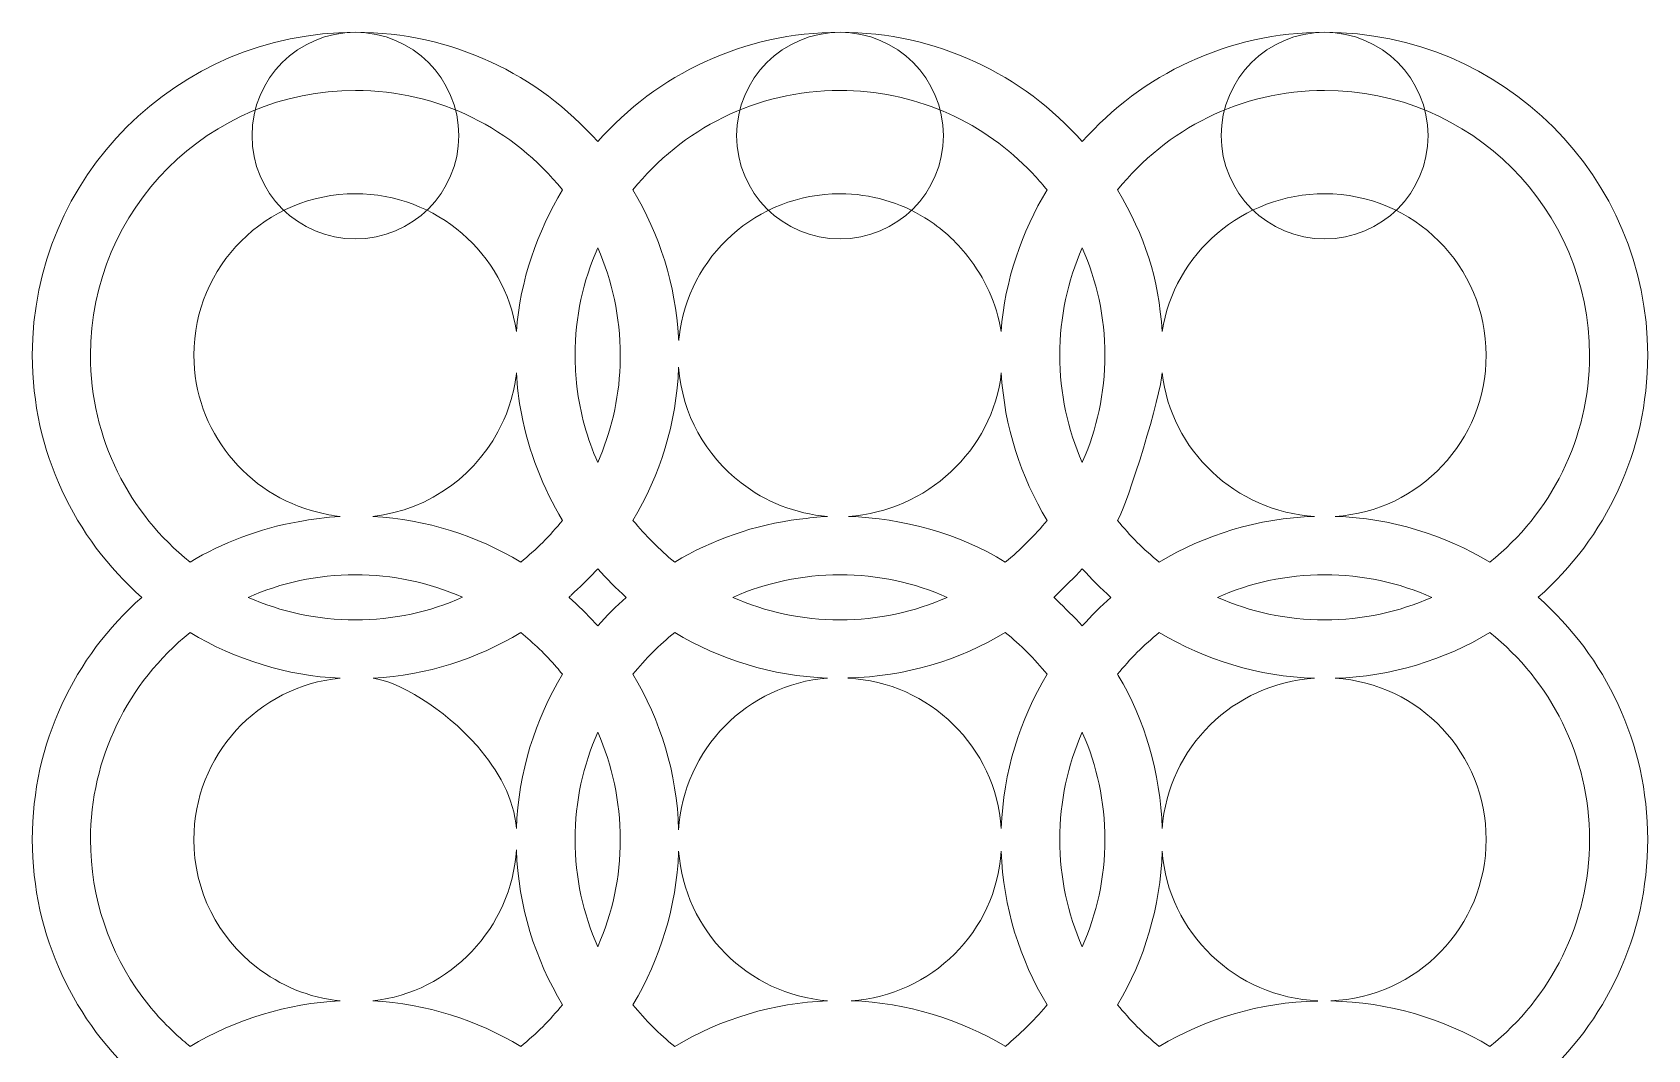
# Model space of a CAD drawing. Header units: centimetres. Extents: x -52 to 52, y -40 to 40.
# Drawn here: x 2.1 to 52.1, y 8.5 to 40 of the extents above; entities that cross this region are included whole.
import ezdxf

# ---------------------------------------------------------------- set-up
doc = ezdxf.new("R2010")
doc.units = ezdxf.units.CM
doc.header["$MEASUREMENT"] = 0
doc.layers.add('layer 1', color=7, linetype='Continuous')

msp = doc.modelspace()

# ---------------------------------------------------------------- linework, layer by layer
at = {"layer": 'layer 1', "color": 177, "lineweight": 9}
for centre in [(12.09334, 36.8), (12.09334, 36.8), (12.09334, 36.8), (12.09334, 36.8), (12.09334, 36.8), (27.09334, 36.8), (27.09334, 36.8), (27.09334, 36.8), (27.09334, 36.8), (27.09334, 36.8), (42.09334, 36.8), (42.09334, 36.8), (42.09334, 36.8), (42.09334, 36.8), (42.09334, 36.8)]:
    msp.add_ellipse(centre, major_axis=(0, 3.2), ratio=1, dxfattribs=at)
for points, knots in [([(5.47965, 7.4999), (5.47965, 7.4999), (5.47954, 7.5), (5.47954, 7.5), (5.47954, 7.5), (5.47954, 7.5), (5.47952, 7.50002), (5.47952, 7.50002), (5.47952, 7.50002), (3.40316, 9.33253), (2.09334, 12.01361), (2.09334, 15), (2.09334, 15), (2.09334, 17.98637), (3.40314, 20.66749), (5.4795, 22.50002), (5.4795, 22.50002), (5.4795, 22.50002), (5.4795, 22.50002), (5.4795, 22.50002), (5.4795, 22.50002), (3.40314, 24.33252), (2.09334, 27.01362), (2.09334, 30), (2.09334, 30), (2.09334, 35.52191), (6.57141, 40), (12.09334, 40), (12.09334, 40), (15.0798, 40), (17.7608, 38.69022), (19.59331, 36.61379), (19.59331, 36.61379), (21.42583, 38.69018), (24.10693, 40), (27.09334, 40), (27.09334, 40), (30.07974, 40), (32.7608, 38.69015), (34.59331, 36.61378), (34.59331, 36.61378), (36.42584, 38.69017), (39.10694, 40), (42.09334, 40), (42.09334, 40), (47.61527, 40), (52.09334, 35.52191), (52.09334, 30), (52.09334, 30), (52.09334, 27.0136), (50.78342, 24.33263), (48.70705, 22.50011), (48.70705, 22.50011), (50.78348, 20.66758), (52.09334, 17.98644), (52.09334, 15), (52.09334, 15), (52.09334, 12.0136), (50.78351, 9.33253), (48.70713, 7.50002), (48.70713, 7.50002), (50.78353, 5.66749), (52.09334, 2.98639), (52.09334, 0), (52.09334, 0), (52.09334, -2.98645), (50.78357, -5.66906), (48.70713, -7.50157), (48.70713, -7.50157), (50.78352, -9.3341), (52.09334, -12.0136), (52.09334, -15), (52.09334, -15), (52.09334, -17.98639), (50.78349, -20.66746), (48.70712, -22.49997), (48.70712, -22.49997), (50.78351, -24.33252), (52.09334, -27.01361), (52.09334, -30), (52.09334, -30), (52.09334, -35.52191), (47.61527, -40), (42.09334, -40), (42.09334, -40), (39.10693, -40), (36.42582, -38.69018), (34.5933, -36.61379), (34.5933, -36.61379), (32.76079, -38.69023), (30.0798, -40), (27.09334, -40), (27.09334, -40), (24.10693, -40), (21.42586, -38.69019), (19.59334, -36.6138), (19.59334, -36.6138), (17.76082, -38.69017), (15.07973, -40), (12.09334, -40), (12.09334, -40), (6.57141, -40), (2.09334, -35.52191), (2.09334, -30), (2.09334, -30), (2.09334, -27.01361), (3.40317, -24.33253), (5.47954, -22.50001), (5.47954, -22.50001), (5.47954, -22.50001), (5.47951, -22.49998), (5.47951, -22.49998), (5.47951, -22.49998), (3.40316, -20.66748), (2.09334, -17.98638), (2.09334, -15), (2.09334, -15), (2.09334, -12.01362), (3.40315, -9.3325), (5.47951, -7.49998), (5.47951, -7.49998), (5.47951, -7.49998), (5.47954, -7.49995), (5.47954, -7.49995)], [0, 0, 0, 0, 0.03125, 0.03125, 0.03125, 0.03125, 0.0625, 0.0625, 0.0625, 0.0625, 0.09375, 0.09375, 0.09375, 0.09375, 0.125, 0.125, 0.125, 0.125, 0.15625, 0.15625, 0.15625, 0.15625, 0.1875, 0.1875, 0.1875, 0.1875, 0.21875, 0.21875, 0.21875, 0.21875, 0.25, 0.25, 0.25, 0.25, 0.28125, 0.28125, 0.28125, 0.28125, 0.3125, 0.3125, 0.3125, 0.3125, 0.34375, 0.34375, 0.34375, 0.34375, 0.375, 0.375, 0.375, 0.375, 0.40625, 0.40625, 0.40625, 0.40625, 0.4375, 0.4375, 0.4375, 0.4375, 0.46875, 0.46875, 0.46875, 0.46875, 0.5, 0.5, 0.5, 0.5, 0.53125, 0.53125, 0.53125, 0.53125, 0.5625, 0.5625, 0.5625, 0.5625, 0.59375, 0.59375, 0.59375, 0.59375, 0.625, 0.625, 0.625, 0.625, 0.65625, 0.65625, 0.65625, 0.65625, 0.6875, 0.6875, 0.6875, 0.6875, 0.71875, 0.71875, 0.71875, 0.71875, 0.75, 0.75, 0.75, 0.75, 0.78125, 0.78125, 0.78125, 0.78125, 0.8125, 0.8125, 0.8125, 0.8125, 0.84375, 0.84375, 0.84375, 0.84375, 0.875, 0.875, 0.875, 0.875, 0.90625, 0.90625, 0.90625, 0.90625, 0.9375, 0.9375, 0.9375, 0.9375, 1, 1, 1, 1]), ([(6.97607, 23.5928), (7.98922, 24.19757), (9.11833, 24.62822), (10.32194, 24.84344), (10.32194, 24.84344), (10.75059, 24.92009), (11.18446, 24.98641), (11.61945, 25.00666), (11.61945, 25.00666), (11.38406, 25.0288), (11.15337, 25.08323), (10.92844, 25.13756), (10.92844, 25.13756), (10.92844, 25.13756), (10.92843, 25.13756), (10.92843, 25.13756), (10.92843, 25.13756), (8.73469, 25.66745), (7.09334, 27.66943), (7.09334, 30), (7.09334, 30), (7.09334, 32.76096), (9.33237, 35), (12.09334, 35), (12.09334, 35), (14.60557, 35), (16.72324, 33.1462), (17.07764, 30.73222), (17.07764, 30.73222), (17.19307, 32.32647), (17.72465, 33.81717), (18.50062, 35.11714), (18.50062, 35.11714), (16.99786, 36.99618), (14.68591, 38.2), (12.09334, 38.2), (12.09334, 38.2), (7.56536, 38.2), (3.89334, 34.52797), (3.89334, 30), (3.89334, 30), (3.89334, 27.40748), (5.09711, 25.09554), (6.97607, 23.5928)], [0, 0, 0, 0, 0.08333333, 0.08333333, 0.08333333, 0.08333333, 0.16666667, 0.16666667, 0.16666667, 0.16666667, 0.25, 0.25, 0.25, 0.25, 0.33333333, 0.33333333, 0.33333333, 0.33333333, 0.41666667, 0.41666667, 0.41666667, 0.41666667, 0.5, 0.5, 0.5, 0.5, 0.58333333, 0.58333333, 0.58333333, 0.58333333, 0.66666667, 0.66666667, 0.66666667, 0.66666667, 0.75, 0.75, 0.75, 0.75, 0.83333333, 0.83333333, 0.83333333, 0.83333333, 1, 1, 1, 1]), ([(33.50054, 35.11723), (32.72456, 33.81724), (32.19541, 32.32649), (32.07998, 30.73222), (32.07998, 30.73222), (31.95249, 31.60057), (31.56161, 32.39626), (31.04769, 33.05935), (31.04769, 33.05935), (30.68178, 33.53148), (30.2333, 33.93642), (29.7238, 34.25232), (29.7238, 34.25232), (28.95958, 34.72615), (28.05844, 35), (27.09334, 35), (27.09334, 35), (24.52174, 35), (22.3891, 33.05753), (22.11018, 30.56012), (22.11018, 30.56012), (22.10643, 30.52659), (22.10285, 30.49301), (22.09978, 30.45928), (22.09978, 30.45928), (22.09837, 30.49046), (22.09673, 30.52161), (22.09502, 30.55277), (22.09502, 30.55277), (22.00657, 32.16001), (21.51122, 33.73473), (20.68603, 35.11714), (20.68603, 35.11714), (22.18879, 36.99619), (24.50077, 38.2), (27.09334, 38.2), (27.09334, 38.2), (29.36059, 38.2), (31.41321, 37.2793), (32.89772, 35.79151), (32.89772, 35.79151), (33.04483, 35.64407), (33.18634, 35.49106), (33.32195, 35.33284), (33.32195, 35.33284), (33.38267, 35.262), (33.44223, 35.19014), (33.50054, 35.11723)], [0, 0, 0, 0, 0.07692308, 0.07692308, 0.07692308, 0.07692308, 0.15384615, 0.15384615, 0.15384615, 0.15384615, 0.23076923, 0.23076923, 0.23076923, 0.23076923, 0.30769231, 0.30769231, 0.30769231, 0.30769231, 0.38461538, 0.38461538, 0.38461538, 0.38461538, 0.46153846, 0.46153846, 0.46153846, 0.46153846, 0.53846154, 0.53846154, 0.53846154, 0.53846154, 0.61538462, 0.61538462, 0.61538462, 0.61538462, 0.69230769, 0.69230769, 0.69230769, 0.69230769, 0.76923077, 0.76923077, 0.76923077, 0.76923077, 0.84615385, 0.84615385, 0.84615385, 0.84615385, 1, 1, 1, 1]), ([(35.68422, 35.11911), (36.54049, 33.67864), (36.94732, 32.40304), (37.06692, 30.73223), (37.06692, 30.73223), (37.42133, 33.14623), (39.58112, 35), (42.09334, 35), (42.09334, 35), (44.85431, 35), (47.09334, 32.76096), (47.09334, 30), (47.09334, 30), (47.09334, 27.34663), (45.03151, 25.17157), (42.41977, 25.00644), (42.41977, 25.00644), (44.16913, 24.95105), (45.79924, 24.43525), (47.21058, 23.59279), (47.21058, 23.59279), (49.08955, 25.09555), (50.29334, 27.40748), (50.29334, 30), (50.29334, 30), (50.29334, 34.52797), (46.62132, 38.2), (42.09334, 38.2), (42.09334, 38.2), (39.50169, 38.2), (37.19043, 36.99703), (35.68762, 35.11911), (35.68762, 35.11911), (35.68762, 35.11911), (35.6861, 35.11724), (35.6861, 35.11724)], [0, 0, 0, 0, 0.1, 0.1, 0.1, 0.1, 0.2, 0.2, 0.2, 0.2, 0.3, 0.3, 0.3, 0.3, 0.4, 0.4, 0.4, 0.4, 0.5, 0.5, 0.5, 0.5, 0.6, 0.6, 0.6, 0.6, 0.7, 0.7, 0.7, 0.7, 0.8, 0.8, 0.8, 0.8, 1, 1, 1, 1]), ([(19.59335, 26.68044), (19.26865, 27.41278), (19.0481, 28.20148), (18.95045, 29.02781), (18.95045, 29.02781), (18.91278, 29.34662), (18.89334, 29.67107), (18.89334, 30), (18.89334, 30), (18.89334, 31.18336), (19.14198, 32.3034), (19.59334, 33.31955), (19.59334, 33.31955), (20.04332, 32.30466), (20.29334, 31.18146), (20.29334, 30), (20.29334, 30), (20.29334, 29.8915), (20.29123, 29.78347), (20.28705, 29.676), (20.28705, 29.676), (20.28705, 29.676), (20.28705, 29.67599), (20.28705, 29.67599), (20.28705, 29.67599), (20.24574, 28.61313), (20.00201, 27.60213), (19.59335, 26.68044)], [0, 0, 0, 0, 0.125, 0.125, 0.125, 0.125, 0.25, 0.25, 0.25, 0.25, 0.375, 0.375, 0.375, 0.375, 0.5, 0.5, 0.5, 0.5, 0.625, 0.625, 0.625, 0.625, 0.75, 0.75, 0.75, 0.75, 1, 1, 1, 1]), ([(34.59332, 26.68043), (34.14334, 27.69532), (33.89334, 28.81853), (33.89334, 30), (33.89334, 30), (33.89334, 31.18147), (34.14334, 32.30469), (34.59332, 33.31958)], [0, 0, 0, 0, 0.33333333, 0.33333333, 0.33333333, 0.33333333, 1, 1, 1, 1]), ([(34.59334, 26.68045), (34.59334, 26.68045), (34.60329, 26.70299), (34.60329, 26.70299), (34.60329, 26.70299), (34.60329, 26.70299), (34.60329, 26.703), (34.60329, 26.703), (34.60329, 26.703), (34.60329, 26.703), (34.60329, 26.70301), (34.60329, 26.70301), (34.60329, 26.70301), (34.60329, 26.70301), (34.60331, 26.70303), (34.60331, 26.70303), (34.60331, 26.70303), (34.60331, 26.70303), (34.60331, 26.70304), (34.60331, 26.70304), (34.60331, 26.70304), (34.60331, 26.70304), (34.60331, 26.70305), (34.60331, 26.70305), (34.60331, 26.70305), (34.60331, 26.70305), (34.60331, 26.70306), (34.60331, 26.70306), (34.60331, 26.70306), (34.60331, 26.70306), (34.60331, 26.70307), (34.60331, 26.70307), (34.60331, 26.70307), (34.60331, 26.70307), (34.60331, 26.70308), (34.60331, 26.70308), (34.60331, 26.70308), (34.60331, 26.70308), (34.60331, 26.70309), (34.60331, 26.70309), (34.60331, 26.70309), (34.60331, 26.70309), (34.60331, 26.7031), (34.60331, 26.7031), (34.60331, 26.7031), (34.60331, 26.7031), (34.60331, 26.70311), (34.60331, 26.70311), (34.60331, 26.70311), (34.60331, 26.70311), (34.60331, 26.70312), (34.60331, 26.70312), (34.60331, 26.70312), (35.04698, 27.71207), (35.29334, 28.82734), (35.29334, 30), (35.29334, 30), (35.29334, 31.18148), (35.04332, 32.30469), (34.59333, 33.31959)], [0, 0, 0, 0, 0.0625, 0.0625, 0.0625, 0.0625, 0.125, 0.125, 0.125, 0.125, 0.1875, 0.1875, 0.1875, 0.1875, 0.25, 0.25, 0.25, 0.25, 0.3125, 0.3125, 0.3125, 0.3125, 0.375, 0.375, 0.375, 0.375, 0.4375, 0.4375, 0.4375, 0.4375, 0.5, 0.5, 0.5, 0.5, 0.5625, 0.5625, 0.5625, 0.5625, 0.625, 0.625, 0.625, 0.625, 0.6875, 0.6875, 0.6875, 0.6875, 0.75, 0.75, 0.75, 0.75, 0.8125, 0.8125, 0.8125, 0.8125, 0.875, 0.875, 0.875, 0.875, 1, 1, 1, 1]), ([(26.70828, 25.00666), (25.70489, 25.08309), (24.78315, 25.46369), (24.0311, 26.04512), (24.0311, 26.04512), (22.94118, 26.88779), (22.20776, 28.16908), (22.09943, 29.62354), (22.09943, 29.62354), (22.03542, 27.89532), (21.51953, 26.27899), (20.68611, 24.88277), (20.68611, 24.88277), (21.07595, 24.41496), (21.4999, 23.97362), (21.97604, 23.59283), (21.97604, 23.59283), (23.1328, 24.2833), (24.44065, 24.7468), (25.83805, 24.92189), (25.83805, 24.92189), (25.83805, 24.92189), (25.83811, 24.9219), (25.83811, 24.9219), (25.83811, 24.9219), (25.83811, 24.9219), (25.83821, 24.92191), (25.83821, 24.92191), (25.83821, 24.92191), (26.12545, 24.95063), (26.41485, 24.99554), (26.70828, 25.00666)], [0, 0, 0, 0, 0.11111111, 0.11111111, 0.11111111, 0.11111111, 0.22222222, 0.22222222, 0.22222222, 0.22222222, 0.33333333, 0.33333333, 0.33333333, 0.33333333, 0.44444444, 0.44444444, 0.44444444, 0.44444444, 0.55555556, 0.55555556, 0.55555556, 0.55555556, 0.66666667, 0.66666667, 0.66666667, 0.66666667, 0.77777778, 0.77777778, 0.77777778, 0.77777778, 1, 1, 1, 1]), ([(18.50053, 24.88272), (18.50053, 24.88272), (18.50052, 24.88274), (18.50052, 24.88274), (18.50052, 24.88274), (18.50052, 24.88274), (18.50041, 24.88293), (18.50041, 24.88293), (18.50041, 24.88293), (17.90147, 25.88633), (17.45689, 27.00344), (17.23114, 28.19404), (17.23114, 28.19404), (17.15302, 28.60606), (17.10103, 29.02687), (17.07803, 29.45483), (17.07803, 29.45483), (17.01887, 28.90953), (16.87125, 28.39049), (16.64989, 27.91216), (16.64989, 27.91216), (15.92658, 26.34918), (14.41615, 25.19853), (12.63386, 25.00686), (12.63386, 25.00686), (14.30032, 24.91806), (15.85866, 24.39983), (17.2106, 23.59282), (17.2106, 23.59282), (17.68681, 23.97369), (18.11965, 24.40652), (18.50051, 24.88272), (18.50051, 24.88272), (18.50051, 24.88272), (18.50052, 24.88274), (18.50052, 24.88274), (18.50052, 24.88274), (18.50052, 24.88274), (18.50053, 24.88275), (18.50053, 24.88275)], [0, 0, 0, 0, 0.09090909, 0.09090909, 0.09090909, 0.09090909, 0.18181818, 0.18181818, 0.18181818, 0.18181818, 0.27272727, 0.27272727, 0.27272727, 0.27272727, 0.36363636, 0.36363636, 0.36363636, 0.36363636, 0.45454545, 0.45454545, 0.45454545, 0.45454545, 0.54545455, 0.54545455, 0.54545455, 0.54545455, 0.63636364, 0.63636364, 0.63636364, 0.63636364, 0.72727273, 0.72727273, 0.72727273, 0.72727273, 0.81818182, 0.81818182, 0.81818182, 0.81818182, 1, 1, 1, 1]), ([(32.08566, 29.45483), (31.82634, 27.04581), (29.75621, 25.16079), (27.35712, 25.0066), (27.35712, 25.0066), (29.02254, 24.95124), (30.7872, 24.47393), (32.21056, 23.5928), (32.21056, 23.5928), (32.21056, 23.5928), (32.21059, 23.59282), (32.21059, 23.59282), (32.21059, 23.59282), (32.21059, 23.59282), (32.2106, 23.59283), (32.2106, 23.59283), (32.2106, 23.59283), (32.6728, 23.96231), (33.13466, 24.42526), (33.50052, 24.88272), (33.50052, 24.88272), (32.69425, 26.23342), (32.17513, 27.79012), (32.08566, 29.45483)], [0, 0, 0, 0, 0.14285714, 0.14285714, 0.14285714, 0.14285714, 0.28571429, 0.28571429, 0.28571429, 0.28571429, 0.42857143, 0.42857143, 0.42857143, 0.42857143, 0.57142857, 0.57142857, 0.57142857, 0.57142857, 0.71428571, 0.71428571, 0.71428571, 0.71428571, 1, 1, 1, 1]), ([(41.78293, 25.00663), (40.02903, 24.95315), (38.39065, 24.4372), (36.97606, 23.59282), (36.97606, 23.59282), (36.49981, 23.97372), (36.06692, 24.40661), (35.68604, 24.88286), (35.68604, 24.88286), (36.00703, 25.42002), (37.03122, 28.78379), (37.06727, 29.45482), (37.06727, 29.45482), (37.32805, 27.05085), (39.34545, 25.15478), (41.78293, 25.00663)], [0, 0, 0, 0, 0.2, 0.2, 0.2, 0.2, 0.4, 0.4, 0.4, 0.4, 0.6, 0.6, 0.6, 0.6, 1, 1, 1, 1]), ([(15.41288, 22.50004), (14.37082, 22.96348), (13.2334, 23.2), (12.09334, 23.2), (12.09334, 23.2), (10.91187, 23.2), (9.78865, 22.94998), (8.77375, 22.5), (8.77375, 22.5), (9.78866, 22.05001), (10.91187, 21.8), (12.09334, 21.8), (12.09334, 21.8), (13.27479, 21.8), (14.398, 22.05005), (15.41288, 22.50004)], [0, 0, 0, 0, 0.2, 0.2, 0.2, 0.2, 0.4, 0.4, 0.4, 0.4, 0.6, 0.6, 0.6, 0.6, 1, 1, 1, 1]), ([(18.70711, 22.50002), (18.70711, 22.50002), (18.70712, 22.50003), (18.70712, 22.50003), (18.70712, 22.50003), (18.70712, 22.50003), (18.70711, 22.50002), (18.70711, 22.50002), (18.70711, 22.50002), (18.70711, 22.50002), (18.70712, 22.50003), (18.70712, 22.50003), (18.70712, 22.50003), (18.70712, 22.50003), (18.70713, 22.50004), (18.70713, 22.50004), (18.70713, 22.50004), (18.70713, 22.50004), (18.707, 22.50015), (18.707, 22.50015), (18.707, 22.50015), (18.72957, 22.52272), (18.75253, 22.54514), (18.77533, 22.56748), (18.77533, 22.56748), (19.02417, 22.81135), (19.28468, 23.04332), (19.51844, 23.30228), (19.51844, 23.30228), (19.51844, 23.30228), (19.51845, 23.30229), (19.51845, 23.30229), (19.51845, 23.30229), (19.51845, 23.30229), (19.51846, 23.3023), (19.51846, 23.3023), (19.51846, 23.3023), (19.51846, 23.3023), (19.51847, 23.30231), (19.51847, 23.30231), (19.51847, 23.30231), (19.51847, 23.30231), (19.51848, 23.30232), (19.51848, 23.30232), (19.51848, 23.30232), (19.51848, 23.30232), (19.51849, 23.30233), (19.51849, 23.30233), (19.51849, 23.30233), (19.51849, 23.30233), (19.5185, 23.30234), (19.5185, 23.30234), (19.5185, 23.30234), (19.5436, 23.33014), (19.56853, 23.35812), (19.59332, 23.3862), (19.59332, 23.3862), (19.59332, 23.3862), (19.59332, 23.3862), (19.59332, 23.3862), (19.59332, 23.3862), (19.87033, 23.07293), (20.16594, 22.77675), (20.47949, 22.50002), (20.47949, 22.50002), (20.47949, 22.50002), (20.47949, 22.50002), (20.47949, 22.50002), (20.47949, 22.50002), (20.16729, 22.22448), (19.8665, 21.92831), (19.59336, 21.61379), (19.59336, 21.61379), (19.59336, 21.61379), (19.59334, 21.61381), (19.59334, 21.61381), (19.59334, 21.61381), (19.59334, 21.61381), (19.59332, 21.61383), (19.59332, 21.61383), (19.59332, 21.61383), (19.56839, 21.64208), (19.54337, 21.6701), (19.51814, 21.69806), (19.51814, 21.69806), (19.51814, 21.69806), (19.51813, 21.69807), (19.51813, 21.69807), (19.51813, 21.69807), (19.51813, 21.69807), (19.51812, 21.69808), (19.51812, 21.69808), (19.51812, 21.69808), (19.51812, 21.69808), (19.51811, 21.69809), (19.51811, 21.69809), (19.51811, 21.69809), (19.51811, 21.69809), (19.5181, 21.6981), (19.5181, 21.6981), (19.5181, 21.6981), (19.5181, 21.6981), (19.51809, 21.69811), (19.51809, 21.69811), (19.51809, 21.69811), (19.51809, 21.69811), (19.51808, 21.69812), (19.51808, 21.69812), (19.51808, 21.69812), (19.26319, 21.98049), (18.99238, 22.24828), (18.70715, 22.50002), (18.70715, 22.50002), (18.70715, 22.50002), (18.70713, 22.50004), (18.70713, 22.50004), (18.70713, 22.50004), (18.70713, 22.50004), (18.707, 22.50015), (18.707, 22.50015)], [0, 0, 0, 0, 0.03225806, 0.03225806, 0.03225806, 0.03225806, 0.06451613, 0.06451613, 0.06451613, 0.06451613, 0.09677419, 0.09677419, 0.09677419, 0.09677419, 0.12903226, 0.12903226, 0.12903226, 0.12903226, 0.16129032, 0.16129032, 0.16129032, 0.16129032, 0.19354839, 0.19354839, 0.19354839, 0.19354839, 0.22580645, 0.22580645, 0.22580645, 0.22580645, 0.25806452, 0.25806452, 0.25806452, 0.25806452, 0.29032258, 0.29032258, 0.29032258, 0.29032258, 0.32258065, 0.32258065, 0.32258065, 0.32258065, 0.35483871, 0.35483871, 0.35483871, 0.35483871, 0.38709677, 0.38709677, 0.38709677, 0.38709677, 0.41935484, 0.41935484, 0.41935484, 0.41935484, 0.4516129, 0.4516129, 0.4516129, 0.4516129, 0.48387097, 0.48387097, 0.48387097, 0.48387097, 0.51612903, 0.51612903, 0.51612903, 0.51612903, 0.5483871, 0.5483871, 0.5483871, 0.5483871, 0.58064516, 0.58064516, 0.58064516, 0.58064516, 0.61290323, 0.61290323, 0.61290323, 0.61290323, 0.64516129, 0.64516129, 0.64516129, 0.64516129, 0.67741935, 0.67741935, 0.67741935, 0.67741935, 0.70967742, 0.70967742, 0.70967742, 0.70967742, 0.74193548, 0.74193548, 0.74193548, 0.74193548, 0.77419355, 0.77419355, 0.77419355, 0.77419355, 0.80645161, 0.80645161, 0.80645161, 0.80645161, 0.83870968, 0.83870968, 0.83870968, 0.83870968, 0.87096774, 0.87096774, 0.87096774, 0.87096774, 0.90322581, 0.90322581, 0.90322581, 0.90322581, 0.93548387, 0.93548387, 0.93548387, 0.93548387, 1, 1, 1, 1]), ([(23.77372, 22.50002), (23.77372, 22.50002), (23.79631, 22.50999), (23.79631, 22.50999), (23.79631, 22.50999), (23.79631, 22.50999), (23.79632, 22.50999), (23.79632, 22.50999), (23.79632, 22.50999), (23.79632, 22.50999), (23.79633, 22.50999), (23.79633, 22.50999), (23.79633, 22.50999), (23.79633, 22.50999), (23.79634, 22.50999), (23.79634, 22.50999), (23.79634, 22.50999), (23.79634, 22.50999), (23.79635, 22.50999), (23.79635, 22.50999), (23.79635, 22.50999), (23.79635, 22.50999), (23.79636, 22.50999), (23.79636, 22.50999), (23.79636, 22.50999), (23.79636, 22.50999), (23.79637, 22.50999), (23.79637, 22.50999), (23.79637, 22.50999), (23.79637, 22.50999), (23.79638, 22.50999), (23.79638, 22.50999), (23.79638, 22.50999), (23.79638, 22.50999), (23.79639, 22.50999), (23.79639, 22.50999), (23.79639, 22.50999), (24.80536, 22.95367), (25.92066, 23.2), (27.09334, 23.2), (27.09334, 23.2), (28.27481, 23.2), (29.39802, 22.94999), (30.4129, 22.50002)], [0, 0, 0, 0, 0.08333333, 0.08333333, 0.08333333, 0.08333333, 0.16666667, 0.16666667, 0.16666667, 0.16666667, 0.25, 0.25, 0.25, 0.25, 0.33333333, 0.33333333, 0.33333333, 0.33333333, 0.41666667, 0.41666667, 0.41666667, 0.41666667, 0.5, 0.5, 0.5, 0.5, 0.58333333, 0.58333333, 0.58333333, 0.58333333, 0.66666667, 0.66666667, 0.66666667, 0.66666667, 0.75, 0.75, 0.75, 0.75, 0.83333333, 0.83333333, 0.83333333, 0.83333333, 1, 1, 1, 1]), ([(33.70714, 22.50002), (33.73565, 22.52519), (33.76401, 22.55048), (33.79223, 22.57597), (33.79223, 22.57597), (33.79223, 22.57597), (33.79225, 22.57599), (33.79225, 22.57599), (33.79225, 22.57599), (33.79225, 22.57599), (33.79226, 22.576), (33.79226, 22.576), (33.79226, 22.576), (33.79226, 22.576), (33.79227, 22.576), (33.79227, 22.576), (33.79227, 22.576), (33.79227, 22.576), (33.79228, 22.57601), (33.79228, 22.57601), (33.79228, 22.57601), (33.79228, 22.57601), (33.79233, 22.57606), (33.79233, 22.57606), (33.79233, 22.57606), (34.06104, 22.84477), (34.34174, 23.10137), (34.59321, 23.38631), (34.59321, 23.38631), (34.86991, 23.07278), (35.16598, 22.77672), (35.47951, 22.5), (35.47951, 22.5), (35.16598, 22.22329), (34.86991, 21.92723), (34.59321, 21.6137), (34.59321, 21.6137), (34.34186, 21.89849), (34.06132, 22.15499), (33.79276, 22.42354), (33.79276, 22.42354), (33.79276, 22.42354), (33.79273, 22.42357), (33.79273, 22.42357), (33.79273, 22.42357), (33.79273, 22.42357), (33.7927, 22.4236), (33.7927, 22.4236), (33.7927, 22.4236), (33.7927, 22.4236), (33.79268, 22.42362), (33.79268, 22.42362), (33.79268, 22.42362), (33.79268, 22.42362), (33.79266, 22.42364), (33.79266, 22.42364), (33.79266, 22.42364), (33.79266, 22.42364), (33.79264, 22.42366), (33.79264, 22.42366), (33.79264, 22.42366), (33.79264, 22.42366), (33.79262, 22.42368), (33.79262, 22.42368), (33.79262, 22.42368), (33.79262, 22.42368), (33.7926, 22.42369), (33.7926, 22.42369), (33.7926, 22.42369), (33.76426, 22.44928), (33.73578, 22.47474), (33.70715, 22.50001), (33.70715, 22.50001), (33.70715, 22.50001), (33.70714, 22.50002), (33.70714, 22.50002)], [0, 0, 0, 0, 0.05, 0.05, 0.05, 0.05, 0.1, 0.1, 0.1, 0.1, 0.15, 0.15, 0.15, 0.15, 0.2, 0.2, 0.2, 0.2, 0.25, 0.25, 0.25, 0.25, 0.3, 0.3, 0.3, 0.3, 0.35, 0.35, 0.35, 0.35, 0.4, 0.4, 0.4, 0.4, 0.45, 0.45, 0.45, 0.45, 0.5, 0.5, 0.5, 0.5, 0.55, 0.55, 0.55, 0.55, 0.6, 0.6, 0.6, 0.6, 0.65, 0.65, 0.65, 0.65, 0.7, 0.7, 0.7, 0.7, 0.75, 0.75, 0.75, 0.75, 0.8, 0.8, 0.8, 0.8, 0.85, 0.85, 0.85, 0.85, 0.9, 0.9, 0.9, 0.9, 1, 1, 1, 1]), ([(45.41289, 22.5), (44.39801, 22.94999), (43.27481, 23.2), (42.09334, 23.2), (42.09334, 23.2), (40.91186, 23.2), (39.78866, 22.94999), (38.77375, 22.5), (38.77375, 22.5), (39.78866, 22.05001), (40.91187, 21.8), (42.09334, 21.8), (42.09334, 21.8), (43.27481, 21.8), (44.398, 22.05001), (45.41289, 22.5)], [0, 0, 0, 0, 0.2, 0.2, 0.2, 0.2, 0.4, 0.4, 0.4, 0.4, 0.6, 0.6, 0.6, 0.6, 1, 1, 1, 1]), ([(23.77374, 22.50001), (24.78866, 22.05001), (25.91187, 21.8), (27.09334, 21.8), (27.09334, 21.8), (28.2748, 21.8), (29.398, 22.05001), (30.41289, 22.5)], [0, 0, 0, 0, 0.33333333, 0.33333333, 0.33333333, 0.33333333, 1, 1, 1, 1]), ([(6.97607, 8.59285), (6.97607, 8.59285), (6.97617, 8.59291), (6.97617, 8.59291), (6.97617, 8.59291), (8.36221, 9.42022), (10.00504, 9.92905), (11.61946, 10.00449), (11.61946, 10.00449), (10.64882, 10.09579), (9.759, 10.48264), (9.02982, 11.04888), (9.02982, 11.04888), (7.85177, 11.96368), (7.09334, 13.39334), (7.09334, 15), (7.09334, 15), (7.09334, 17.60114), (9.08066, 19.75556), (11.61946, 19.99434), (11.61946, 19.99434), (9.97939, 20.07087), (8.38433, 20.56791), (6.97607, 21.40723), (6.97607, 21.40723), (5.0434, 19.86151), (3.89334, 17.48759), (3.89334, 15), (3.89334, 15), (3.89334, 13.18544), (4.4832, 11.50842), (5.4814, 10.15002), (5.4814, 10.15002), (5.4814, 10.15002), (5.4814, 10.15001), (5.4814, 10.15001), (5.4814, 10.15001), (5.4814, 10.15001), (5.4814, 10.15), (5.4814, 10.15), (5.4814, 10.15), (5.4814, 10.15), (5.4814, 10.14999), (5.4814, 10.14999), (5.4814, 10.14999), (5.85277, 9.64461), (6.2806, 9.18333), (6.75568, 8.7755), (6.75568, 8.7755), (6.8281, 8.71333), (6.90159, 8.65238), (6.97617, 8.59273)], [0, 0, 0, 0, 0.07142857, 0.07142857, 0.07142857, 0.07142857, 0.14285714, 0.14285714, 0.14285714, 0.14285714, 0.21428571, 0.21428571, 0.21428571, 0.21428571, 0.28571429, 0.28571429, 0.28571429, 0.28571429, 0.35714286, 0.35714286, 0.35714286, 0.35714286, 0.42857143, 0.42857143, 0.42857143, 0.42857143, 0.5, 0.5, 0.5, 0.5, 0.57142857, 0.57142857, 0.57142857, 0.57142857, 0.64285714, 0.64285714, 0.64285714, 0.64285714, 0.71428571, 0.71428571, 0.71428571, 0.71428571, 0.78571429, 0.78571429, 0.78571429, 0.78571429, 0.85714286, 0.85714286, 0.85714286, 0.85714286, 1, 1, 1, 1]), ([(18.50052, 20.11727), (18.50052, 20.11727), (18.50051, 20.11728), (18.50051, 20.11728), (18.50051, 20.11728), (18.44147, 20.19111), (18.3812, 20.26391), (18.31969, 20.33562), (18.31969, 20.33562), (17.98442, 20.72648), (17.61297, 21.08541), (17.21058, 21.40723), (17.21058, 21.40723), (15.85863, 20.60021), (14.31158, 20.08245), (12.64514, 19.99365), (12.64514, 19.99365), (13.38398, 19.91249), (14.8287, 19.08103), (15.87031, 17.88707), (15.87031, 17.88707), (16.5163, 17.1466), (17.00734, 16.26679), (17.07847, 15.33978), (17.07847, 15.33978), (17.13758, 17.08183), (17.66121, 18.7112), (18.50051, 20.11727), (18.50051, 20.11727), (18.50051, 20.11727), (18.50052, 20.11727), (18.50052, 20.11727), (18.50052, 20.11727), (18.50052, 20.11727), (18.50052, 20.11728), (18.50052, 20.11728)], [0, 0, 0, 0, 0.1, 0.1, 0.1, 0.1, 0.2, 0.2, 0.2, 0.2, 0.3, 0.3, 0.3, 0.3, 0.4, 0.4, 0.4, 0.4, 0.5, 0.5, 0.5, 0.5, 0.6, 0.6, 0.6, 0.6, 0.7, 0.7, 0.7, 0.7, 0.8, 0.8, 0.8, 0.8, 1, 1, 1, 1]), ([(22.09953, 15.30357), (22.24886, 17.79558), (24.22718, 19.80999), (26.70828, 19.99904), (26.70828, 19.99904), (24.98332, 20.06439), (23.37001, 20.57514), (21.97609, 21.40718), (21.97609, 21.40718), (21.49987, 21.0263), (21.06703, 20.59345), (20.68616, 20.11724), (20.68616, 20.11724), (21.53129, 18.7014), (22.04715, 17.05921), (22.09953, 15.30357)], [0, 0, 0, 0, 0.2, 0.2, 0.2, 0.2, 0.4, 0.4, 0.4, 0.4, 0.6, 0.6, 0.6, 0.6, 1, 1, 1, 1]), ([(33.50055, 20.11725), (33.50055, 20.11725), (33.50052, 20.11729), (33.50052, 20.11729), (33.50052, 20.11729), (33.11989, 20.59321), (32.68629, 21.02644), (32.2106, 21.40721), (32.2106, 21.40721), (32.2106, 21.40721), (32.2106, 21.40721), (32.2106, 21.40721), (32.2106, 21.40721), (30.78074, 20.5537), (29.12002, 20.04699), (27.3447, 20.00315), (27.3447, 20.00315), (27.3447, 20.00315), (27.33363, 20.00284), (27.33363, 20.00284)], [0, 0, 0, 0, 0.16666667, 0.16666667, 0.16666667, 0.16666667, 0.33333333, 0.33333333, 0.33333333, 0.33333333, 0.5, 0.5, 0.5, 0.5, 0.66666667, 0.66666667, 0.66666667, 0.66666667, 1, 1, 1, 1]), ([(37.0675, 15.34567), (37.23811, 17.84306), (39.28123, 19.84076), (41.78335, 19.99394), (41.78335, 19.99394), (40.0335, 20.04885), (38.38775, 20.56455), (36.97605, 21.40721), (36.97605, 21.40721), (36.49984, 21.02634), (36.06699, 20.59348), (35.68613, 20.11727), (35.68613, 20.11727), (35.68613, 20.11727), (35.69611, 20.1004), (35.69611, 20.1004), (35.69611, 20.1004), (35.69611, 20.1004), (35.69611, 20.10039), (35.69611, 20.10039), (35.69611, 20.10039), (35.69611, 20.10039), (35.69611, 20.10038), (35.69611, 20.10038), (35.69611, 20.10038), (35.69611, 20.10038), (35.69611, 20.10037), (35.69611, 20.10037), (35.69611, 20.10037), (35.69611, 20.10037), (35.69611, 20.10036), (35.69611, 20.10036), (35.69611, 20.10036), (35.69611, 20.10036), (35.69611, 20.10035), (35.69611, 20.10035), (35.69611, 20.10035), (35.69611, 20.10035), (35.70593, 20.08367), (35.70593, 20.08367), (35.70593, 20.08367), (35.70593, 20.08367), (35.70594, 20.08366), (35.70594, 20.08366), (35.70594, 20.08366), (36.53237, 18.68682), (37.00881, 17.07166), (37.0675, 15.34567)], [0, 0, 0, 0, 0.07692308, 0.07692308, 0.07692308, 0.07692308, 0.15384615, 0.15384615, 0.15384615, 0.15384615, 0.23076923, 0.23076923, 0.23076923, 0.23076923, 0.30769231, 0.30769231, 0.30769231, 0.30769231, 0.38461538, 0.38461538, 0.38461538, 0.38461538, 0.46153846, 0.46153846, 0.46153846, 0.46153846, 0.53846154, 0.53846154, 0.53846154, 0.53846154, 0.61538462, 0.61538462, 0.61538462, 0.61538462, 0.69230769, 0.69230769, 0.69230769, 0.69230769, 0.76923077, 0.76923077, 0.76923077, 0.76923077, 0.84615385, 0.84615385, 0.84615385, 0.84615385, 1, 1, 1, 1]), ([(42.28206, 9.99826), (44.08098, 9.96495), (45.7639, 9.45634), (47.21057, 8.59279), (47.21057, 8.59279), (49.08955, 10.09555), (50.29334, 12.40748), (50.29334, 15), (50.29334, 15), (50.29334, 17.59251), (49.08958, 19.90446), (47.21059, 21.40723), (47.21059, 21.40723), (45.79557, 20.56259), (44.16852, 20.04649), (42.41951, 19.99329), (42.41951, 19.99329), (45.03406, 19.83495), (47.09334, 17.65803), (47.09334, 15), (47.09334, 15), (47.09334, 12.30223), (44.95561, 10.10279), (42.28205, 10.00351)], [0, 0, 0, 0, 0.14285714, 0.14285714, 0.14285714, 0.14285714, 0.28571429, 0.28571429, 0.28571429, 0.28571429, 0.42857143, 0.42857143, 0.42857143, 0.42857143, 0.57142857, 0.57142857, 0.57142857, 0.57142857, 0.71428571, 0.71428571, 0.71428571, 0.71428571, 1, 1, 1, 1]), ([(27.33363, 19.99434), (27.33363, 19.99434), (27.33378, 19.99434), (27.33378, 19.99434), (27.33378, 19.99434), (27.33378, 19.99434), (27.33396, 19.99434), (27.33396, 19.99434), (27.33396, 19.99434), (27.33396, 19.99434), (27.33411, 19.99434), (27.33411, 19.99434), (27.33411, 19.99434), (27.33411, 19.99434), (27.33426, 19.99434), (27.33426, 19.99434), (27.33426, 19.99434), (27.33426, 19.99434), (27.33441, 19.99434), (27.33441, 19.99434), (27.33441, 19.99434), (27.33441, 19.99434), (27.33456, 19.99434), (27.33456, 19.99434), (27.33456, 19.99434), (27.33456, 19.99434), (27.33471, 19.99434), (27.33471, 19.99434), (27.33471, 19.99434), (27.33471, 19.99434), (27.33486, 19.99434), (27.33486, 19.99434), (27.33486, 19.99434), (27.33486, 19.99434), (27.33501, 19.99434), (27.33501, 19.99434), (27.33501, 19.99434), (27.33501, 19.99434), (27.33513, 19.99434), (27.33513, 19.99434), (27.33513, 19.99434), (27.33513, 19.99434), (27.33528, 19.99434), (27.33528, 19.99434), (27.33528, 19.99434), (27.33528, 19.99434), (27.33543, 19.99434), (27.33543, 19.99434), (27.33543, 19.99434), (27.33543, 19.99434), (27.33555, 19.99434), (27.33555, 19.99434), (27.33555, 19.99434), (27.33555, 19.99434), (27.3357, 19.99434), (27.3357, 19.99434), (27.3357, 19.99434), (27.3357, 19.99434), (27.33582, 19.99434), (27.33582, 19.99434), (27.33582, 19.99434), (27.33862, 19.99417), (27.3415, 19.99384), (27.34427, 19.99371), (27.34427, 19.99371), (29.87392, 19.86855), (31.91372, 17.86269), (32.08567, 15.34567), (32.08567, 15.34567), (32.14481, 17.08549), (32.66215, 18.71277), (33.50052, 20.11728), (33.50052, 20.11728), (33.50052, 20.11728), (33.50052, 20.11729), (33.50052, 20.11729)], [0, 0, 0, 0, 0.05, 0.05, 0.05, 0.05, 0.1, 0.1, 0.1, 0.1, 0.15, 0.15, 0.15, 0.15, 0.2, 0.2, 0.2, 0.2, 0.25, 0.25, 0.25, 0.25, 0.3, 0.3, 0.3, 0.3, 0.35, 0.35, 0.35, 0.35, 0.4, 0.4, 0.4, 0.4, 0.45, 0.45, 0.45, 0.45, 0.5, 0.5, 0.5, 0.5, 0.55, 0.55, 0.55, 0.55, 0.6, 0.6, 0.6, 0.6, 0.65, 0.65, 0.65, 0.65, 0.7, 0.7, 0.7, 0.7, 0.75, 0.75, 0.75, 0.75, 0.8, 0.8, 0.8, 0.8, 0.85, 0.85, 0.85, 0.85, 0.9, 0.9, 0.9, 0.9, 1, 1, 1, 1]), ([(19.59332, 11.68043), (19.14334, 12.69532), (18.89334, 13.81854), (18.89334, 15), (18.89334, 15), (18.89334, 16.18147), (19.14332, 17.30469), (19.59331, 18.31959)], [0, 0, 0, 0, 0.33333333, 0.33333333, 0.33333333, 0.33333333, 1, 1, 1, 1]), ([(19.59334, 11.68045), (19.59334, 11.68045), (19.60329, 11.70296), (19.60329, 11.70296), (19.60329, 11.70296), (19.60329, 11.70296), (19.60329, 11.70297), (19.60329, 11.70297), (19.60329, 11.70297), (19.60329, 11.70297), (19.60329, 11.70298), (19.60329, 11.70298), (19.60329, 11.70298), (19.60329, 11.70298), (19.60329, 11.70299), (19.60329, 11.70299), (19.60329, 11.70299), (19.60329, 11.70299), (19.60329, 11.703), (19.60329, 11.703), (19.60329, 11.703), (19.60329, 11.703), (19.60329, 11.70301), (19.60329, 11.70301), (19.60329, 11.70301), (19.60329, 11.70301), (19.60329, 11.70302), (19.60329, 11.70302), (19.60329, 11.70302), (19.60329, 11.70302), (19.60329, 11.70303), (19.60329, 11.70303), (19.60329, 11.70303), (19.60329, 11.70303), (19.60329, 11.70304), (19.60329, 11.70304), (19.60329, 11.70304), (19.60329, 11.70304), (19.60331, 11.70306), (19.60331, 11.70306), (19.60331, 11.70306), (19.60331, 11.70306), (19.60331, 11.70307), (19.60331, 11.70307), (19.60331, 11.70307), (19.60331, 11.70307), (19.60331, 11.70308), (19.60331, 11.70308), (19.60331, 11.70308), (19.60331, 11.70308), (19.60331, 11.70309), (19.60331, 11.70309), (19.60331, 11.70309), (20.047, 12.71204), (20.29334, 13.82732), (20.29334, 15), (20.29334, 15), (20.29334, 16.18146), (20.04333, 17.30466), (19.59334, 18.31957)], [0, 0, 0, 0, 0.0625, 0.0625, 0.0625, 0.0625, 0.125, 0.125, 0.125, 0.125, 0.1875, 0.1875, 0.1875, 0.1875, 0.25, 0.25, 0.25, 0.25, 0.3125, 0.3125, 0.3125, 0.3125, 0.375, 0.375, 0.375, 0.375, 0.4375, 0.4375, 0.4375, 0.4375, 0.5, 0.5, 0.5, 0.5, 0.5625, 0.5625, 0.5625, 0.5625, 0.625, 0.625, 0.625, 0.625, 0.6875, 0.6875, 0.6875, 0.6875, 0.75, 0.75, 0.75, 0.75, 0.8125, 0.8125, 0.8125, 0.8125, 0.875, 0.875, 0.875, 0.875, 1, 1, 1, 1]), ([(34.59333, 11.68043), (35.04332, 12.69533), (35.29334, 13.81855), (35.29334, 15), (35.29334, 15), (35.29334, 16.17265), (35.047, 17.28794), (34.60332, 18.2969), (34.60332, 18.2969), (34.60332, 18.2969), (34.60332, 18.29691), (34.60332, 18.29691), (34.60332, 18.29691), (34.60332, 18.29691), (34.60332, 18.29692), (34.60332, 18.29692), (34.60332, 18.29692), (34.60332, 18.29692), (34.60332, 18.29693), (34.60332, 18.29693), (34.60332, 18.29693), (34.60332, 18.29693), (34.60332, 18.29694), (34.60332, 18.29694), (34.60332, 18.29694), (34.60332, 18.29694), (34.60332, 18.29695), (34.60332, 18.29695), (34.60332, 18.29695), (34.60332, 18.29695), (34.60332, 18.29696), (34.60332, 18.29696), (34.60332, 18.29696), (34.60332, 18.29696), (34.60332, 18.29697), (34.60332, 18.29697), (34.60332, 18.29697), (34.60332, 18.29697), (34.60329, 18.29703), (34.60329, 18.29703), (34.60329, 18.29703), (34.60329, 18.29703), (34.60329, 18.29704), (34.60329, 18.29704), (34.60329, 18.29704), (34.60329, 18.29704), (34.59332, 18.31959), (34.59332, 18.31959), (34.59332, 18.31959), (34.14333, 17.30469), (33.89334, 16.18147), (33.89334, 15), (33.89334, 15), (33.89334, 13.81853), (34.14334, 12.69531), (34.59333, 11.68043)], [0, 0, 0, 0, 0.06666667, 0.06666667, 0.06666667, 0.06666667, 0.13333333, 0.13333333, 0.13333333, 0.13333333, 0.2, 0.2, 0.2, 0.2, 0.26666667, 0.26666667, 0.26666667, 0.26666667, 0.33333333, 0.33333333, 0.33333333, 0.33333333, 0.4, 0.4, 0.4, 0.4, 0.46666667, 0.46666667, 0.46666667, 0.46666667, 0.53333333, 0.53333333, 0.53333333, 0.53333333, 0.6, 0.6, 0.6, 0.6, 0.66666667, 0.66666667, 0.66666667, 0.66666667, 0.73333333, 0.73333333, 0.73333333, 0.73333333, 0.8, 0.8, 0.8, 0.8, 0.86666667, 0.86666667, 0.86666667, 0.86666667, 1, 1, 1, 1]), ([(18.50052, 9.88274), (18.11967, 9.40653), (17.6868, 8.97373), (17.21055, 8.59284), (17.21055, 8.59284), (15.85861, 9.39984), (14.30207, 9.91592), (12.63562, 10.00472), (12.63562, 10.00472), (15.03745, 10.26023), (16.92671, 12.27266), (17.07868, 14.67999), (17.07868, 14.67999), (17.13408, 12.93049), (17.65805, 11.29412), (18.50051, 9.88276), (18.50051, 9.88276), (18.50051, 9.88276), (18.50052, 9.88274), (18.50052, 9.88274)], [0, 0, 0, 0, 0.16666667, 0.16666667, 0.16666667, 0.16666667, 0.33333333, 0.33333333, 0.33333333, 0.33333333, 0.5, 0.5, 0.5, 0.5, 0.66666667, 0.66666667, 0.66666667, 0.66666667, 1, 1, 1, 1]), ([(22.09933, 14.63593), (22.27445, 12.18418), (24.25452, 10.19153), (26.70828, 10.0046), (26.70828, 10.0046), (25.03708, 9.9413), (23.41138, 9.4471), (21.97607, 8.59281), (21.97607, 8.59281), (21.49981, 8.97371), (21.06704, 9.40651), (20.68615, 9.88278), (20.68615, 9.88278), (21.53589, 11.32002), (22.03169, 12.92901), (22.0979, 14.60056), (22.0979, 14.60056), (22.0979, 14.60056), (22.0979, 14.60058), (22.0979, 14.60058), (22.0979, 14.60058), (22.09841, 14.61345), (22.09887, 14.62305), (22.09933, 14.63593)], [0, 0, 0, 0, 0.14285714, 0.14285714, 0.14285714, 0.14285714, 0.28571429, 0.28571429, 0.28571429, 0.28571429, 0.42857143, 0.42857143, 0.42857143, 0.42857143, 0.57142857, 0.57142857, 0.57142857, 0.57142857, 0.71428571, 0.71428571, 0.71428571, 0.71428571, 1, 1, 1, 1]), ([(27.44386, 10.00488), (29.93169, 10.17639), (31.92209, 12.14694), (32.08557, 14.63708), (32.08557, 14.63708), (32.14087, 12.88822), (32.65832, 11.2937), (33.50053, 9.88275), (33.50053, 9.88275), (33.48719, 9.86607), (33.47375, 9.84947), (33.46029, 9.8329), (33.46029, 9.8329), (33.46029, 9.8329), (33.46029, 9.83289), (33.46029, 9.83289), (33.46029, 9.83289), (33.46029, 9.83289), (33.46028, 9.83288), (33.46028, 9.83288), (33.46028, 9.83288), (33.08208, 9.36747), (32.66423, 8.98167), (32.21058, 8.59283), (32.21058, 8.59283), (32.21058, 8.59283), (32.20115, 8.59841), (32.20115, 8.59841), (32.20115, 8.59841), (32.20115, 8.59841), (32.20114, 8.59842), (32.20114, 8.59842), (32.20114, 8.59842), (30.80012, 9.43261), (29.17799, 9.94509), (27.44386, 10.00488)], [0, 0, 0, 0, 0.1, 0.1, 0.1, 0.1, 0.2, 0.2, 0.2, 0.2, 0.3, 0.3, 0.3, 0.3, 0.4, 0.4, 0.4, 0.4, 0.5, 0.5, 0.5, 0.5, 0.6, 0.6, 0.6, 0.6, 0.7, 0.7, 0.7, 0.7, 0.8, 0.8, 0.8, 0.8, 1, 1, 1, 1]), ([(36.97606, 8.59282), (36.97606, 8.59282), (36.97605, 8.59283), (36.97605, 8.59283), (36.97605, 8.59283), (36.97605, 8.59283), (36.97604, 8.59283), (36.97604, 8.59283), (36.97604, 8.59283), (36.49985, 8.97369), (36.067, 9.40653), (35.68613, 9.88275), (35.68613, 9.88275), (36.52213, 11.28331), (37.00542, 12.90124), (37.0669, 14.63552), (37.0669, 14.63552), (37.24861, 12.11196), (39.3435, 10.10691), (41.88808, 10.00415)], [0, 0, 0, 0, 0.16666667, 0.16666667, 0.16666667, 0.16666667, 0.33333333, 0.33333333, 0.33333333, 0.33333333, 0.5, 0.5, 0.5, 0.5, 0.66666667, 0.66666667, 0.66666667, 0.66666667, 1, 1, 1, 1]), ([(36.97604, 8.59283), (36.97604, 8.59283), (36.97605, 8.59283), (36.97605, 8.59283), (36.97605, 8.59283), (38.41197, 9.44997), (40.0807, 9.95731), (41.86451, 9.99736), (41.86451, 9.99736), (41.87237, 9.99753), (41.88022, 9.99778), (41.88808, 9.99794)], [0, 0, 0, 0, 0.25, 0.25, 0.25, 0.25, 0.5, 0.5, 0.5, 0.5, 1, 1, 1, 1])]:
    msp.add_open_spline(points, degree=3, knots=knots, dxfattribs=at)

doc.saveas('drawing.dxf')
